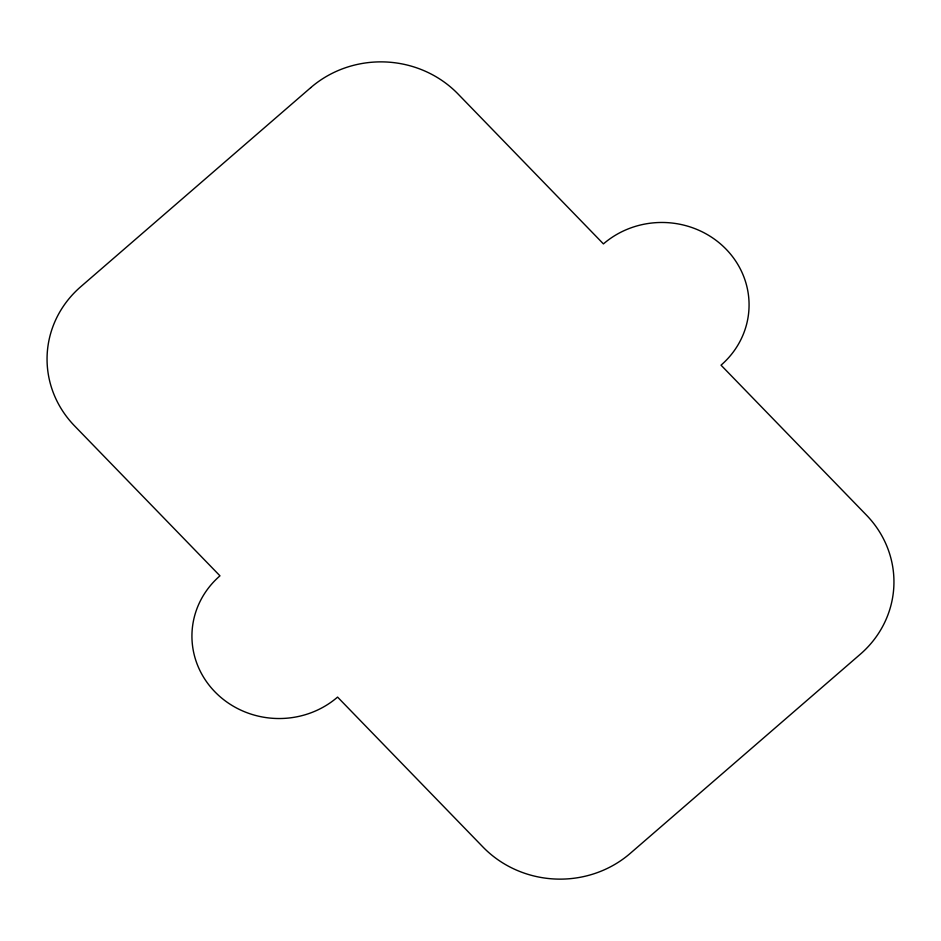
<?xml version="1.0" encoding="UTF-8"?>
<svg xmlns="http://www.w3.org/2000/svg" width="941" height="941" viewBox="0 0 941 941"><rect width="100%" height="100%" fill="white"/><g stroke="black" fill="none" stroke-linecap="round" stroke-linejoin="round"><path stroke-width="1.41" d="M310.777 87.607L80.703 286.758A104.216 98.487 2.1 0 0 74.574 425.908L219.971 575.833A86.854 82.067 2.1 0 0 214.866 691.776A86.854 82.067 2.1 0 0 337.572 697.093L482.968 847.018A104.216 98.487 2.1 0 0 630.223 853.393L860.297 654.242A104.216 98.487 2.1 0 0 866.426 515.092L721.029 365.167A86.854 82.067 2.1 0 0 726.134 249.224A86.854 82.067 2.1 0 0 603.428 243.907L458.032 93.982A104.216 98.487 2.1 0 0 310.777 87.607"/></g></svg>
